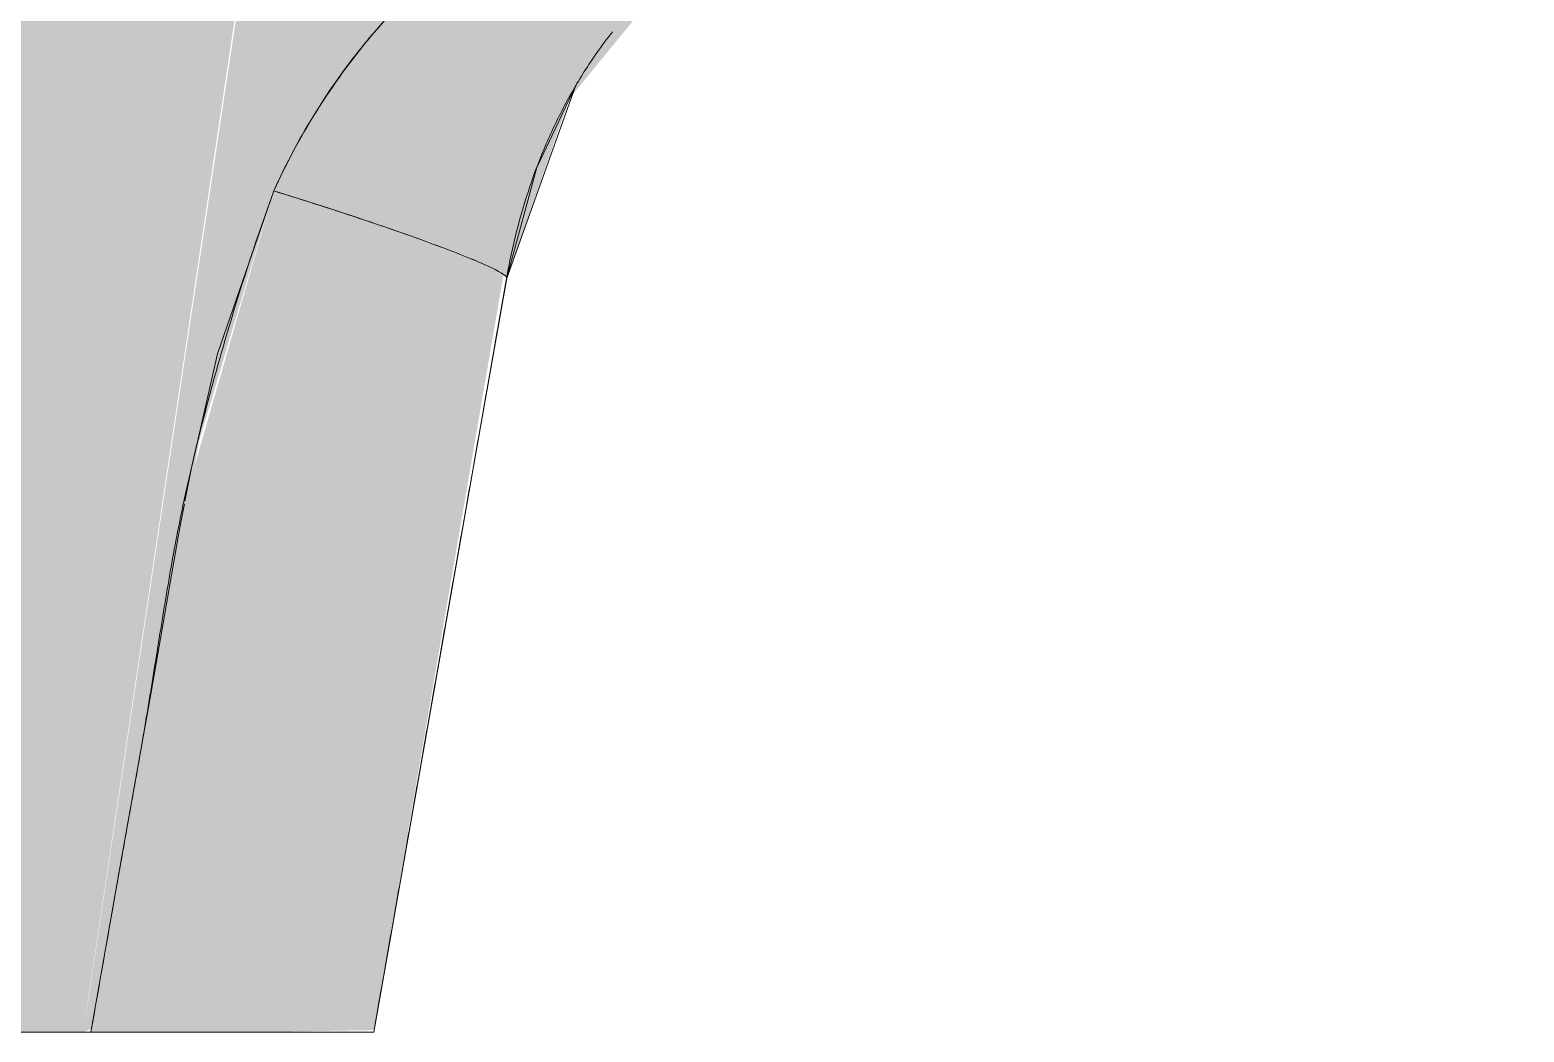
# Model space of a CAD drawing. Header units: millimetres. Extents: x 97900 to 162318, y -1987 to 22028.
# Drawn here: x 134979.1 to 135096.1, y 9100 to 9178.5 of the extents above; entities that cross this region are included whole.
import ezdxf

# ---------------------------------------------------------------- set-up
doc = ezdxf.new("R2010")
doc.units = ezdxf.units.MM
for name, color, linetype, lineweight in [('0-1', 7, 'Continuous', 9), ('A-WALL-PATT', 7, 'Continuous', 9), ('P-SANR-FIXT', 7, 'Continuous', 9)]:
    doc.layers.add(name, color=color, linetype=linetype, lineweight=lineweight)
doc.layers.add('0-2', color=7, linetype='Continuous', lineweight=9, transparency=0.7)

# ---------------------------------------------------------------- blocks, each defined once
blk = doc.blocks.new('смеситель для раковины - Default-30607276-Развертка 3_35-2')
at = {"layer": '0-2'}
for points in [[(-110766.04, 9100), (-110765.41, 9100.27), (-110756.98, 9146.26), (-110751.14, 9165.85), (-110743.6, 9177.87), (-110732.76, 9187.53), (-110720.35, 9193.69), (-110706.53, 9196.94), (-110681.98, 9199.12), (-110657.26, 9201.23), (-110645.7, 9202.51), (-110630.97, 9205.01), (-110630.73, 9204.65), (-110630.85, 9204.52), (-110630.57, 9204.18), (-110630.44, 9203.97), (-110630.23, 9203.76), (-110630.22, 9203.6), (-110620.75, 9204.62), (-110616.16, 9208.01), (-110617.16, 9214.13), (-110622.77, 9216.3), (-110724.91, 9207.55), (-110727.48, 9207.62), (-110729.06, 9207.46), (-110729.15, 9205.93), (-110749.57, 9209.33), (-110765.99, 9100.32)], [(-110772.92, 9100), (-110766.06, 9100), (-110749.71, 9209.36), (-110770.09, 9212.77), (-110769.7, 9213.92), (-110770.27, 9213.77), (-110787.56, 9108.69), (-110788.96, 9100), (-110773.97, 9100)], [(-110732.91, 9158.99), (-110727.97, 9173.1), (-110719.04, 9184.01), (-110706.33, 9191.81), (-110692.29, 9196.25), (-110683.67, 9197.83), (-110683.58, 9198.13), (-110678.15, 9199.11), (-110678.22, 9199.4), (-110702.99, 9197.29), (-110707.97, 9196.6), (-110721.21, 9193.27), (-110733.86, 9186.66), (-110743.6, 9177.87), (-110751.14, 9165.85), (-110737.86, 9161.39), (-110733.07, 9159.2), (-110732.99, 9159.1)], [(-110752.51, 9100), (-110743.28, 9100.16), (-110733.15, 9159.31), (-110736.59, 9160.89), (-110744.71, 9163.79), (-110751.14, 9165.85), (-110757.93, 9142.27), (-110765.41, 9100), (-110754.66, 9100)], [(-110766.06, 9100), (-110766.04, 9100), (-110765.64, 9102.73)]]:
    blk.add_hatch(color=256, dxfattribs=at).paths.add_polyline_path(points)
at = {"layer": '0-1'}
for p, q in [((-110727.48, 9174.13), (-110732.9, 9159.02)), ((-110727.96, 9173.11), (-110727.47, 9174.13)), ((-110728.56, 9171.85), (-110727.96, 9173.11)), ((-110732.9, 9159.02), (-110732.76, 9159.54))]:
    blk.add_line(p, q, dxfattribs=at)
at = {"layer": '0-1', "flags": 128}
for points in [[(-110732.76, 9159.54), (-110730.55, 9167.69), (-110728.56, 9171.85)], [(-110732.9, 9159.02), (-110737.48, 9133.07), (-110743.31, 9100)], [(-110732.9, 9159.02), (-110737.48, 9133.07), (-110743.31, 9100)]]:
    blk.add_lwpolyline(points, dxfattribs=at)
at = {"layer": 'P-SANR-FIXT'}
for p, q in [((-110736.37, 9139.37), (-110732.91, 9158.99)), ((-110757.56, 9144.29), (-110758.09, 9141.55)), ((-110739.84, 9119.68), (-110736.37, 9139.37)), ((-110743.31, 9100), (-110739.84, 9119.68)), ((-110766.04, 9100), (-110765.45, 9100)), ((-110765.45, 9100), (-110766.04, 9100)), ((-110765.45, 9100), (-110758.66, 9100)), ((-110758.65, 9100), (-110752.51, 9100)), ((-110752.5, 9100), (-110752.37, 9100)), ((-110752.37, 9100), (-110747.6, 9100)), ((-110747.59, 9100), (-110744.42, 9100)), ((-110744.42, 9100), (-110743.31, 9100)), ((-110743.31, 9100), (-110743.31, 9100))]:
    blk.add_line(p, q, dxfattribs=at)
at = {"layer": 'P-SANR-FIXT', "flags": 128}
for points in [[(-110751.14, 9165.85), (-110755.55, 9153.09), (-110757.54, 9144.38)], [(-110758.13, 9141.34), (-110758.41, 9139.9), (-110758.62, 9138.77)], [(-110758.62, 9138.77), (-110760.75, 9126.6), (-110763.11, 9113.3), (-110765.45, 9100)]]:
    blk.add_lwpolyline(points, dxfattribs=at)
at = {"layer": 'P-SANR-FIXT'}
for points, knots in [([(-110751.14, 9165.85), (-110750.14, 9168.06), (-110747.87, 9172.28), (-110743.75, 9177.96), (-110738.76, 9183.1), (-110733.16, 9187.52), (-110728.03, 9190.46), (-110723.67, 9192.43), (-110720.36, 9193.73), (-110717, 9194.8), (-110713.54, 9195.65), (-110710.62, 9196.23), (-110708.28, 9196.65), (-110706.53, 9196.95), (-110704.78, 9197.22), (-110702.43, 9197.51), (-110699.48, 9197.8), (-110695.93, 9198.07), (-110692.38, 9198.35), (-110688.85, 9198.65), (-110684.13, 9199.01), (-110680.58, 9199.25), (-110678.22, 9199.4)], [0, 0, 0, 0, 0.083333, 0.166667, 0.25, 0.333333, 0.416667, 0.458333, 0.5, 0.541667, 0.583333, 0.625, 0.645833, 0.666667, 0.6875, 0.708333, 0.75, 0.791667, 0.833333, 0.875, 0.916667, 1, 1, 1, 1]), ([(-110733.92, 9186.79), (-110734.8, 9186.15), (-110736.63, 9184.78), (-110739.27, 9182.51), (-110741.56, 9180.23), (-110742.95, 9178.65), (-110743.56, 9177.92)], [0.5714286, 0.5714286, 0.5714286, 0.5714286, 0.625, 0.6785714, 0.7321429, 0.7769148, 0.7769148, 0.7769148, 0.7769148]), ([(-110743.62, 9177.84), (-110743.72, 9177.72), (-110745.28, 9175.84), (-110748.02, 9171.98), (-110750.18, 9167.95), (-110751.14, 9165.85)], [0.7783943, 0.7783943, 0.7783943, 0.7783943, 0.7857143, 0.8928571, 1, 1, 1, 1]), ([(-110724.62, 9178.31), (-110725.27, 9177.48), (-110726.57, 9175.67), (-110727.71, 9173.76), (-110728.26, 9172.72)], [0.70521503, 0.70521503, 0.70521503, 0.70521503, 0.75, 0.8, 0.8, 0.8, 0.8]), ([(-110728.26, 9172.72), (-110727.71, 9173.76), (-110726.57, 9175.67), (-110725.27, 9177.48), (-110724.62, 9178.31)], [0.2, 0.2, 0.2, 0.2, 0.25, 0.2947779, 0.2947779, 0.2947779, 0.2947779]), ([(-110728.26, 9172.72), (-110728.82, 9171.69), (-110729.84, 9169.57), (-110731.56, 9165.1), (-110732.47, 9161.5), (-110732.91, 9158.99)], [0.8, 0.8, 0.8, 0.8, 0.85, 0.9, 1, 1, 1, 1]), ([(-110732.91, 9158.99), (-110732.47, 9161.5), (-110731.56, 9165.1), (-110729.84, 9169.57), (-110728.82, 9171.69), (-110728.26, 9172.72)], [0, 0, 0, 0, 0.1, 0.15, 0.2, 0.2, 0.2, 0.2]), ([(-110765.45, 9100), (-110764.8, 9103.69), (-110763.83, 9109.23), (-110762.52, 9116.62), (-110761.52, 9122.16), (-110760.6, 9127.71), (-110759.72, 9133.28), (-110758.77, 9138.82), (-110757.6, 9144.32), (-110756.21, 9149.76), (-110754.18, 9156.96), (-110752.42, 9162.31), (-110751.14, 9165.85)], [0, 0, 0, 0, 0.166667, 0.25, 0.333333, 0.416667, 0.5, 0.583333, 0.666667, 0.75, 0.833333, 1, 1, 1, 1]), ([(-110751.14, 9165.85), (-110746.22, 9164.34), (-110738.99, 9161.91), (-110734.34, 9159.99), (-110733.07, 9159.3), (-110732.88, 9159.09), (-110732.9, 9159.02)], [0, 0, 0, 0, 0.5, 0.75, 0.875, 0.9816854, 0.9816854, 0.9816854, 0.9816854]), ([(-110732.9, 9159.02), (-110732.88, 9159.09), (-110733.07, 9159.3), (-110734.01, 9159.81), (-110735.67, 9160.54), (-110738.69, 9161.72), (-110743.82, 9163.53), (-110748.68, 9165.09), (-110751.14, 9165.85)], [0.0183146, 0.0183146, 0.0183146, 0.0183146, 0.125, 0.25, 0.375, 0.5, 0.75, 1, 1, 1, 1]), ([(-110732.91, 9158.99), (-110734.05, 9152.52), (-110735.79, 9142.65), (-110738.11, 9129.53), (-110740.42, 9116.4), (-110742.16, 9106.56), (-110743.31, 9100)], [-1, -1, -1, -1, -0.666667, -0.5, -0.333333, 0, 0, 0, 0]), ([(-110766.06, 9100), (-110768.84, 9100), (-110772.75, 9100), (-110777.69, 9100), (-110781.04, 9100), (-110783.91, 9100), (-110786.27, 9100), (-110787.99, 9100), (-110788.95, 9100), (-110789.3, 9100), (-110789.33, 9100), (-110789.13, 9100), (-110788.96, 9100)], [0, 0, 0, 0, 0.1111111, 0.1666667, 0.2222222, 0.2777778, 0.3333333, 0.3888889, 0.4444444, 0.4791667, 0.5138889, 0.5551474, 0.5551474, 0.5551474, 0.5551474]), ([(-110743.31, 9100), (-110743.28, 9100), (-110745.65, 9100), (-110752.3, 9100), (-110758.55, 9100), (-110763.15, 9100), (-110765.45, 9100)], [-1, -1, -1, -1, -0.6, -0.4, -0.2, 0, 0, 0, 0]), ([(-110743.31, 9100), (-110743.28, 9100), (-110745.63, 9100), (-110750.55, 9100), (-110752.37, 9100)], [-1, -1, -1, -1, -0.6, -0.4051534, -0.4051534, -0.4051534, -0.4051534])]:
    blk.add_open_spline(points, degree=3, knots=knots, dxfattribs=at)
for points in [[(-110732.9, 9159.02), (-110732.9, 9159.01), (-110732.9, 9159), (-110732.91, 9158.99)], [(-110732.91, 9158.99), (-110732.9, 9159), (-110732.9, 9159.01), (-110732.9, 9159.02)], [(-110773.96, 9100), (-110771.46, 9100), (-110768.84, 9100), (-110766.06, 9100)], [(-110752.51, 9100), (-110754.39, 9100), (-110758.55, 9100), (-110763.15, 9100), (-110765.45, 9100)], [(-110752.37, 9100), (-110752.42, 9100), (-110752.46, 9100), (-110752.51, 9100)]]:
    blk.add_open_spline(points, degree=3, dxfattribs=at)

msp = doc.modelspace()

# ---------------------------------------------------------------- hatches: boundary and pattern name
at = {"layer": 'A-WALL-PATT'}
h = msp.add_hatch(dxfattribs=at)
h.set_pattern_fill('FP_16', color=256, style=0, pattern_type=2)
h.set_pattern_definition([(90, (135528.3, 8400), (-300, 2e-14), []), (180, (135528.3, 8400), (-4e-14, -300), [])])
h.paths.add_polyline_path([(134928.31, 8400), (134928.31, 8500), (134927.31, 8500), (134927.31, 8400)])
h.paths.add_polyline_path([(135092.65, 9245.54), (135092.99, 9245.02), (135093.49, 9244.73), (135094.31, 9243.71), (135094.17, 9243.08), (135094.51, 9244), (135092.65, 9245.53)])
h.paths.add_polyline_path([(135093.02, 9241.7), (135093.22, 9242.13), (135093.01, 9241.79)])
h.paths.add_polyline_path([(135063.01, 9238.11), (135067.58, 9238.73), (135067.58, 9238.94), (135065.02, 9238.66), (135063.37, 9238.24)])
h.paths.add_polyline_path([(135053.92, 9235.85), (135057.47, 9236.42), (135052.96, 9235.52), (135053.86, 9235.83)])
h.paths.add_polyline_path([(135041.37, 9231.71), (135041.37, 9231.98), (135041.08, 9231.68)])
h.paths.add_polyline_path([(135026.53, 9219.02), (135027.05, 9219.02), (135026.6, 9218.82)])
h.paths.add_polyline_path([(135022.84, 9215.03), (135023.34, 9214.87), (135022.95, 9214.74), (135022.87, 9214.97)])
h.paths.add_polyline_path([(135058.43, 9210.72), (135058.43, 9210.54), (135059.29, 9210.62)])
h.paths.add_polyline_path([(135094.55, 9214.17), (135095.07, 9214.4), (135095.07, 9214.31)])
h.paths.add_polyline_path([(135105.27, 9215.23), (135104.57, 9214.82), (135107.69, 9215.11), (135106.5, 9215.19), (135106.11, 9215.2)])
h.paths.add_polyline_path([(135126.47, 9216.89), (135126.74, 9216.74), (135126.56, 9216.89)])
h.paths.add_polyline_path([(135879.31, 8400), (135899.31, 8400), (135899.31, 10200), (134927.31, 10200), (134927.31, 9353.2), (134928.18, 9353.2), (134929.3, 9352.29), (134929.37, 9352), (134929.3, 9349.67), (134928.87, 9349.25), (134928.8, 9349.02), (134929.3, 9348.12), (134929.5, 9347.88), (134930, 9348.38), (134950.63, 9348.38), (134950.63, 9361.51), (134951.13, 9362.01), (134956.7, 9362.25), (134957.37, 9362.92), (134957.61, 9363.83), (134957.61, 9372.85), (134955.93, 9372.85), (134955.43, 9373.35), (134955.43, 9395.64), (134955.93, 9396.14), (134960.7, 9396.69), (134965.5, 9396.85), (134970.3, 9396.69), (134975.07, 9396.14), (134975.57, 9395.64), (134975.57, 9392.77), (135016, 9392.77), (135016, 9386.84), (134975.57, 9386.84), (134975.57, 9373.35), (134975.07, 9372.85), (134973.38, 9372.85), (134973.63, 9362.92), (134974.29, 9362.25), (134975.2, 9362.01), (134979.86, 9362.01), (134980.36, 9361.33), (134980.36, 9348.38), (135001, 9348.38), (135001.5, 9347.88), (134999.9, 9236.3), (135001.23, 9236.4), (135001.98, 9236.6), (135008.53, 9237.44), (135093.55, 9245.34), (135094.1, 9245), (135094.83, 9243.73), (135094.69, 9242.93), (135094.17, 9242.05), (135092.7, 9241.52), (135075.06, 9239.55), (135062.6, 9237.82), (135062.6, 9238.02), (135055.02, 9236.26), (135051.12, 9235.08), (135046.12, 9232.98), (135046.94, 9232.89), (135045.33, 9232.54), (135042.04, 9231.71), (135041.73, 9231.4), (135043.92, 9231.59), (135043.77, 9231.31), (135043.9, 9231.05), (135042.38, 9230.5), (135041.36, 9230.2), (135040.68, 9229.63), (135037.24, 9227.6), (135033.93, 9225.72), (135034.07, 9225.35), (135033.04, 9224.42), (135033.02, 9224.35), (135030.61, 9223.34), (135030.29, 9223.12), (135030.94, 9222.88), (135030.17, 9222.38), (135029.94, 9222.23), (135029.18, 9222.21), (135028.92, 9221.81), (135029.19, 9221.7), (135029.17, 9221.42), (135025.54, 9218.42), (135025, 9218.18), (135024.46, 9217.34), (135024.53, 9217.03), (135024.68, 9216.92), (135025.32, 9217.21), (135024.24, 9216.02), (135023.84, 9215.88), (135023.43, 9215.44), (135022.48, 9214.58), (135022.34, 9213.54), (135021.25, 9213.25), (135021.02, 9213), (135021.77, 9212.79), (135022.12, 9212.73), (135020.92, 9211.35), (135020.42, 9210.95), (135019.42, 9212.19), (135018.25, 9211.87), (135018.45, 9209.47), (135020.68, 9209.09), (135020.68, 9208.34), (135025.27, 9208.32), (135051, 9210.59), (135051.38, 9210.71), (135056.14, 9210.72), (135056.66, 9210.62), (135061.42, 9211.17), (135061.52, 9211.42), (135096.32, 9214.38), (135098.67, 9214.63), (135099.99, 9214.81), (135109.48, 9215.53), (135109.48, 9215.64), (135114.14, 9216.17), (135121.54, 9216.84), (135124.6, 9216.9), (135127.02, 9217.14), (135128.65, 9217.22), (135131.11, 9216.47), (135133.23, 9214.47), (135134.15, 9212.87), (135134.61, 9210.91), (135134.26, 9208.26), (135133.15, 9206.07), (135132.22, 9205.06), (135130.47, 9204.08), (135128.27, 9203.39), (135128.24, 9203.68), (135128.98, 9203.92), (135129.4, 9204.28), (135130.23, 9204.62), (135129.4, 9204.59), (135125.54, 9203.68), (135125.54, 9203.46), (135118.99, 9202.91), (135119.08, 9202.88), (135118.34, 9202.67), (135116.07, 9202.05), (135113.67, 9200.51), (135111.22, 9199.57), (135108.19, 9199.69), (135104.77, 9200.28), (135103.69, 9200.21), (135102.13, 9200.83), (135102.03, 9201.25), (135101.95, 9201.36), (135092.05, 9200.62), (135091.8, 9200.83), (135088.89, 9200.4), (135087.77, 9200.42), (135087.77, 9200.23), (135087.77, 9200), (135081.38, 9199.44), (135073.49, 9198.69), (135073.41, 9198.75), (135068.17, 9198.35), (135066.32, 9197.94), (135065.64, 9197.55), (135054.92, 9195.7), (135041.29, 9191.01), (135029.42, 9183.25), (135021.04, 9172.73), (135016.16, 9157.66), (135006.03, 9100), (135379.31, 9100), (135379.31, 9096.82), (135475.98, 9096.82), (135475.98, 8879.2), (135379.31, 8876.55), (135379.31, 8500), (135228.31, 8500), (135228.31, 8427.62), (135328.48, 8400.84), (135325.35, 8400), (135434.31, 8400), (135444.39, 8578.45), (135449.31, 8670), (135629.31, 8670), (135639.17, 8488.94), (135644.31, 8400), (135841.02, 8400)])
h.paths.add_polyline_path([(134927.31, 9100), (134960.35, 9100), (134972.53, 9174.83), (134979.22, 9213.99), (134979.64, 9214.01), (134979.74, 9214.37), (134979.75, 9215.93), (134982.07, 9215.76), (134982.68, 9217.45), (134930, 9217.45), (134929.5, 9217.95), (134929.29, 9339.17), (134927.31, 9339.85), (134927.31, 9339.26), (134928.65, 9338.8), (134929.29, 9337.91), (134929.29, 9309.33), (134928.08, 9308.12), (134927.31, 9308.12), (134927.31, 9123.3)])
h.paths.add_polyline_path([(135076.37, 9199.03), (135076.58, 9199.31), (135075.44, 9199.25), (135075.84, 9199.11), (135076.26, 9199.04)])
h.paths.add_polyline_path([(135102.09, 9201.48), (135101.95, 9201.68), (135101.95, 9201.49)])
h.paths.add_polyline_path([(135133.15, 9208.01), (135133.41, 9208.01), (135133.15, 9208.01)])
h.paths.add_polyline_path([(135132.82, 9206.23), (135133.28, 9206.82), (135132.88, 9206.3)])
h.paths.add_polyline_path([(135025.16, 9207.46), (135127.02, 9216.2), (135126.64, 9216.31), (135024.4, 9207.57), (135025.15, 9207.46)])
h.paths.add_polyline_path([(135030.31, 9208.39), (135028.52, 9208.24), (135029.99, 9208.36)])
h.paths.add_polyline_path([(135029.96, 9208.18), (135031.81, 9208.45), (135030.77, 9208.44), (135029.98, 9208.19)])
h.paths.add_polyline_path([(135034.68, 9208.29), (135035.47, 9208.56), (135035.31, 9208.73), (135035.3, 9208.86), (135033.82, 9208.39)])
h.paths.add_polyline_path([(135134.05, 9210.34), (135134.22, 9210.51), (135134.03, 9210.91)])
h.paths.add_polyline_path([(135088.33, 9213.78), (135088.65, 9213.94), (135088.62, 9213.82)])
h.paths.add_polyline_path([(135096.62, 9213.97), (135099.99, 9214.62), (135098.63, 9214.37), (135097.2, 9214.09)])
h.paths.add_polyline_path([(135023.44, 9214.43), (135023.73, 9215.16), (135024.03, 9215.19), (135023.45, 9214.44)])
h.paths.add_polyline_path([(135112.19, 9215.84), (135117.22, 9216.27), (135113, 9215.92), (135112.55, 9215.88)])
h.paths.add_polyline_path([(135124.6, 9216.9), (135125.37, 9217.09), (135125.17, 9216.95)])
h.paths.add_polyline_path([(135127.96, 9216.94), (135127.02, 9217.06), (135127.89, 9216.95)])
h.paths.add_polyline_path([(135015.14, 9218.13), (135026.37, 9224.75), (135029.27, 9226.26), (135028.51, 9225.67), (135029.85, 9226.15), (135032.84, 9228.15), (135030.85, 9227.14), (135022.71, 9222.57), (135015.09, 9218.14)])
h.paths.add_polyline_path([(135031.25, 9223.26), (135031.01, 9223.57), (135031.46, 9223.4)])
h.paths.add_polyline_path([(135038.47, 9228.84), (135039.64, 9229.36), (135039.43, 9229.36), (135038.55, 9228.88)])
h.paths.add_polyline_path([(135035.87, 9229.09), (135039.77, 9231.31), (135036.5, 9229.63), (135036.18, 9229.26)])
h.paths.add_polyline_path([(135043.41, 9231.73), (135043.77, 9231.99), (135043.77, 9231.77)])
h.paths.add_polyline_path([(135044.3, 9232.79), (135045.6, 9233.58), (135044.58, 9232.98), (135044.35, 9232.83)])
h.paths.add_polyline_path([(135048.95, 9233.8), (135048.27, 9234.01), (135052.08, 9234.8), (135051.77, 9234.46), (135049.39, 9233.9)])
h.paths.add_polyline_path([(135048.12, 9233.5), (135048.66, 9233.76), (135048.23, 9233.54)])
h.paths.add_polyline_path([(135061.3, 9237.42), (135063.01, 9237.69), (135061.41, 9237.43)])
h.paths.add_polyline_path([(135061.07, 9237.47), (135061.82, 9237.79), (135061.3, 9237.52)])

# ---------------------------------------------------------------- block references
at = {"layer": 'P-SANR-FIXT'}
msp.add_blockref('смеситель для раковины - Default-30607276-Развертка 3_35-2', (245749.31, 0), dxfattribs=at)

doc.saveas('drawing.dxf')
